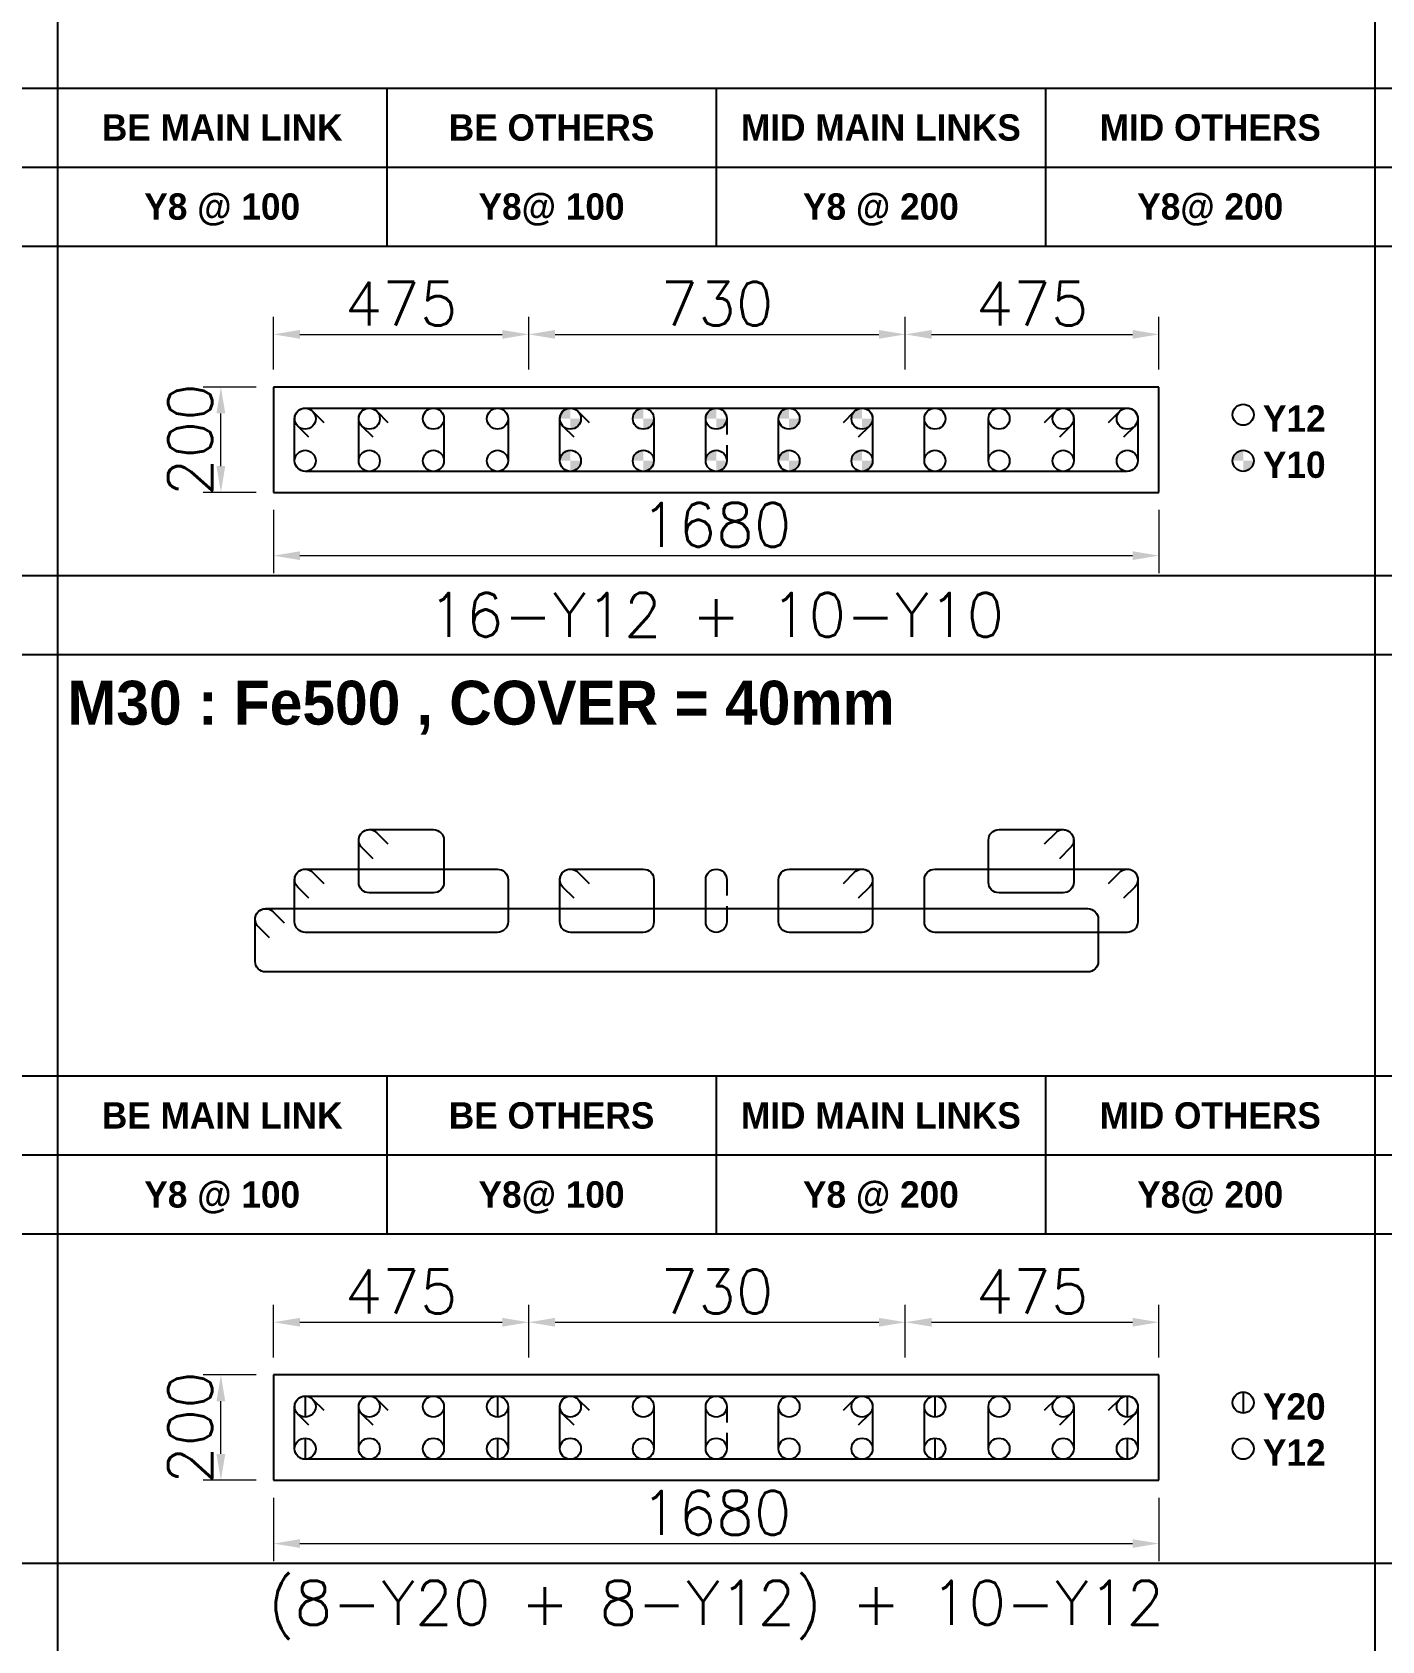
# Model space of a CAD drawing. Header units: millimetres. Extents: x -28707963 to -28231469, y 696001 to 896471.
# Drawn here: x -28322930 to -28315247, y 807179 to 816339 of the extents above; entities that cross this region are included whole.
import ezdxf
from ezdxf.enums import TextEntityAlignment as Align

# ---------------------------------------------------------------- set-up
doc = ezdxf.new("R2010")
doc.units = ezdxf.units.MM
doc.header["$MEASUREMENT"] = 0
doc.header["$PDMODE"] = 34
doc.header["$PDSIZE"] = -8
doc.layers.get('0').update_dxf_attribs({"lineweight": 5})
for name, color, linetype in [('09 COL TEXT-SCH', 2, 'Continuous'), ('14 REINF', 6, 'Continuous'), ('22 TABLE FRAME', 5, 'Continuous'), ('23 STIRRUPS', 5, 'Continuous'), ('TEXT', 4, 'Continuous')]:
    doc.layers.add(name, color=color, linetype=linetype)
doc.layers.add('19 COLUMN', color=1, linetype='Continuous', lineweight=25)
doc.styles.add('adani bold', font='')
doc.styles.add('ROMANS', font='simplex.shx')
doc.styles.get('adani bold').set_extended_font_data('Adani Bold', bold=True)
doc.dimstyles.new('D 50', dxfattribs={"dimscale": 100, "dimtxt": 3, "dimasz": 1.5, "dimexe": 1, "dimexo": 1, "dimgap": 0.5, "dimtad": 1, "dimdec": 0, "dimdsep": 46, "dimtxsty": 'ROMANS', "dimcen": 2.5, "dimclrd": 5, "dimclre": 5, "dimclrt": 4, "dimadec": 0, "dimazin": 0, "dimtfac": 1, "dimtdec": 0, "dimtmove": 0, "dimatfit": 3, "dimfxl": 1, "dimlwd": 0, "dimlwe": 0, "dimarcsym": 0})

# ---------------------------------------------------------------- blocks, each defined once
blk = doc.blocks.new('*D42')
at = {"color": 5, "lineweight": 0, "transparency": 16777216}
for p, q in [((-28321556.1, 807993.4), (-28321556.1, 807633.4)), ((-28316516.1, 807993.4), (-28316516.1, 807633.4)), ((-28321406.1, 807733.4), (-28316666.1, 807733.4))]:
    blk.add_line(p, q, dxfattribs=at)
at = {"color": 5, "transparency": 16777216}
for points in [[(-28321406.1, 807758.4), (-28321406.1, 807708.4), (-28321556.1, 807733.4)], [(-28316666.1, 807708.4), (-28316666.1, 807758.4), (-28316516.1, 807733.4)]]:
    blk.add_solid(points, dxfattribs=at)
at = {"layer": 'Defpoints', "color": 0, "transparency": 16777216}
for p in [(-28321556.1, 808093.4), (-28316516.1, 808093.4), (-28316516.1, 807733.4)]:
    blk.add_point(p, dxfattribs=at)
at = {"color": 4, "transparency": 16777216, "insert": (-28319036.1, 807908.4), "char_height": 250, "attachment_point": 5, "style": 'ROMANS'}
blk.add_mtext('1680', dxfattribs=at)
blk = doc.blocks.new('*D43')
at = {"color": 5, "lineweight": 0, "transparency": 16777216}
for p, q in [((-28321556.1, 813618.4), (-28321556.1, 813258.4)), ((-28316516.1, 813618.4), (-28316516.1, 813258.4)), ((-28321406.1, 813358.4), (-28316666.1, 813358.4))]:
    blk.add_line(p, q, dxfattribs=at)
at = {"color": 5, "transparency": 16777216}
for points in [[(-28321406.1, 813383.4), (-28321406.1, 813333.4), (-28321556.1, 813358.4)], [(-28316666.1, 813333.4), (-28316666.1, 813383.4), (-28316516.1, 813358.4)]]:
    blk.add_solid(points, dxfattribs=at)
at = {"layer": 'Defpoints', "color": 0, "transparency": 16777216}
for p in [(-28321556.1, 813718.4), (-28316516.1, 813718.4), (-28316516.1, 813358.4)]:
    blk.add_point(p, dxfattribs=at)
at = {"color": 4, "transparency": 16777216, "insert": (-28319036.1, 813533.4), "char_height": 250, "attachment_point": 5, "style": 'ROMANS'}
blk.add_mtext('1680', dxfattribs=at)
blk = doc.blocks.new('*D291')
at = {"color": 5, "lineweight": 0, "transparency": 16777216}
for p, q in [((-28321556.1, 808793.4), (-28321556.1, 809093.4)), ((-28320103.8, 808793.4), (-28320103.8, 809093.4)), ((-28321406.1, 808993.4), (-28320253.8, 808993.4))]:
    blk.add_line(p, q, dxfattribs=at)
at = {"color": 5, "transparency": 16777216}
for points in [[(-28321406.1, 809018.4), (-28321406.1, 808968.4), (-28321556.1, 808993.4)], [(-28320253.8, 808968.4), (-28320253.8, 809018.4), (-28320103.8, 808993.4)]]:
    blk.add_solid(points, dxfattribs=at)
at = {"layer": 'Defpoints', "color": 0, "transparency": 16777216}
for p in [(-28320103.8, 808993.4), (-28321556.1, 808693.4), (-28320103.8, 808693.4)]:
    blk.add_point(p, dxfattribs=at)
at = {"color": 4, "transparency": 16777216, "insert": (-28320829.9, 809168.4), "char_height": 250, "attachment_point": 5, "style": 'ROMANS'}
blk.add_mtext('475', dxfattribs=at)
blk = doc.blocks.new('*D292')
at = {"color": 5, "lineweight": 0, "transparency": 16777216}
for p, q in [((-28320103.8, 808793.4), (-28320103.8, 809093.4)), ((-28317959.6, 808793.4), (-28317959.6, 809093.4)), ((-28319953.8, 808993.4), (-28318109.6, 808993.4))]:
    blk.add_line(p, q, dxfattribs=at)
at = {"color": 5, "transparency": 16777216}
for points in [[(-28319953.8, 809018.4), (-28319953.8, 808968.4), (-28320103.8, 808993.4)], [(-28318109.6, 808968.4), (-28318109.6, 809018.4), (-28317959.6, 808993.4)]]:
    blk.add_solid(points, dxfattribs=at)
at = {"layer": 'Defpoints', "color": 0, "transparency": 16777216}
for p in [(-28317959.6, 808993.4), (-28320103.8, 808693.4), (-28317959.6, 808693.4)]:
    blk.add_point(p, dxfattribs=at)
at = {"color": 4, "transparency": 16777216, "insert": (-28319031.7, 809168.4), "char_height": 250, "attachment_point": 5, "style": 'ROMANS'}
blk.add_mtext('730', dxfattribs=at)
blk = doc.blocks.new('*D293')
at = {"color": 5, "lineweight": 0, "transparency": 16777216}
for p, q in [((-28317959.6, 808793.4), (-28317959.6, 809093.4)), ((-28316516.1, 808793.4), (-28316516.1, 809093.4)), ((-28317809.6, 808993.4), (-28316666.1, 808993.4))]:
    blk.add_line(p, q, dxfattribs=at)
at = {"color": 5, "transparency": 16777216}
for points in [[(-28317809.6, 809018.4), (-28317809.6, 808968.4), (-28317959.6, 808993.4)], [(-28316666.1, 808968.4), (-28316666.1, 809018.4), (-28316516.1, 808993.4)]]:
    blk.add_solid(points, dxfattribs=at)
at = {"layer": 'Defpoints', "color": 0, "transparency": 16777216}
for p in [(-28316516.1, 808993.4), (-28317959.6, 808693.4), (-28316516.1, 808693.4)]:
    blk.add_point(p, dxfattribs=at)
at = {"color": 4, "transparency": 16777216, "insert": (-28317237.8, 809168.4), "char_height": 250, "attachment_point": 5, "style": 'ROMANS'}
blk.add_mtext('475', dxfattribs=at)
blk = doc.blocks.new('*D294')
at = {"color": 5, "lineweight": 0, "transparency": 16777216}
for p, q in [((-28321656.1, 808693.4), (-28321956.1, 808693.4)), ((-28321856.1, 808243.4), (-28321856.1, 808543.4)), ((-28321656.1, 808093.4), (-28321956.1, 808093.4))]:
    blk.add_line(p, q, dxfattribs=at)
at = {"color": 5, "transparency": 16777216}
for points in [[(-28321831.1, 808543.4), (-28321881.1, 808543.4), (-28321856.1, 808693.4)], [(-28321881.1, 808243.4), (-28321831.1, 808243.4), (-28321856.1, 808093.4)]]:
    blk.add_solid(points, dxfattribs=at)
at = {"layer": 'Defpoints', "color": 0, "transparency": 16777216}
for p in [(-28321856.1, 808693.4), (-28321556.1, 808693.4), (-28321556.1, 808093.4)]:
    blk.add_point(p, dxfattribs=at)
at = {"color": 4, "transparency": 16777216, "insert": (-28322031.1, 808393.4), "char_height": 250, "attachment_point": 5, "rotation": 90, "style": 'ROMANS'}
blk.add_mtext('200', dxfattribs=at)
blk = doc.blocks.new('*D295')
at = {"color": 5, "lineweight": 0, "transparency": 16777216}
for p, q in [((-28321556.1, 814418.4), (-28321556.1, 814718.4)), ((-28320103.8, 814418.4), (-28320103.8, 814718.4)), ((-28321406.1, 814618.4), (-28320253.8, 814618.4))]:
    blk.add_line(p, q, dxfattribs=at)
at = {"color": 5, "transparency": 16777216}
for points in [[(-28321406.1, 814643.4), (-28321406.1, 814593.4), (-28321556.1, 814618.4)], [(-28320253.8, 814593.4), (-28320253.8, 814643.4), (-28320103.8, 814618.4)]]:
    blk.add_solid(points, dxfattribs=at)
at = {"layer": 'Defpoints', "color": 0, "transparency": 16777216}
for p in [(-28320103.8, 814618.4), (-28321556.1, 814318.4), (-28320103.8, 814318.4)]:
    blk.add_point(p, dxfattribs=at)
at = {"color": 4, "transparency": 16777216, "insert": (-28320829.9, 814793.4), "char_height": 250, "attachment_point": 5, "style": 'ROMANS'}
blk.add_mtext('475', dxfattribs=at)
blk = doc.blocks.new('*D296')
at = {"color": 5, "lineweight": 0, "transparency": 16777216}
for p, q in [((-28320103.8, 814418.4), (-28320103.8, 814718.4)), ((-28317959.6, 814418.4), (-28317959.6, 814718.4)), ((-28319953.8, 814618.4), (-28318109.6, 814618.4))]:
    blk.add_line(p, q, dxfattribs=at)
at = {"color": 5, "transparency": 16777216}
for points in [[(-28319953.8, 814643.4), (-28319953.8, 814593.4), (-28320103.8, 814618.4)], [(-28318109.6, 814593.4), (-28318109.6, 814643.4), (-28317959.6, 814618.4)]]:
    blk.add_solid(points, dxfattribs=at)
at = {"layer": 'Defpoints', "color": 0, "transparency": 16777216}
for p in [(-28317959.6, 814618.4), (-28320103.8, 814318.4), (-28317959.6, 814318.4)]:
    blk.add_point(p, dxfattribs=at)
at = {"color": 4, "transparency": 16777216, "insert": (-28319031.7, 814793.4), "char_height": 250, "attachment_point": 5, "style": 'ROMANS'}
blk.add_mtext('730', dxfattribs=at)
blk = doc.blocks.new('*D297')
at = {"color": 5, "lineweight": 0, "transparency": 16777216}
for p, q in [((-28317959.6, 814418.4), (-28317959.6, 814718.4)), ((-28316516.1, 814418.4), (-28316516.1, 814718.4)), ((-28317809.6, 814618.4), (-28316666.1, 814618.4))]:
    blk.add_line(p, q, dxfattribs=at)
at = {"color": 5, "transparency": 16777216}
for points in [[(-28317809.6, 814643.4), (-28317809.6, 814593.4), (-28317959.6, 814618.4)], [(-28316666.1, 814593.4), (-28316666.1, 814643.4), (-28316516.1, 814618.4)]]:
    blk.add_solid(points, dxfattribs=at)
at = {"layer": 'Defpoints', "color": 0, "transparency": 16777216}
for p in [(-28316516.1, 814618.4), (-28317959.6, 814318.4), (-28316516.1, 814318.4)]:
    blk.add_point(p, dxfattribs=at)
at = {"color": 4, "transparency": 16777216, "insert": (-28317237.8, 814793.4), "char_height": 250, "attachment_point": 5, "style": 'ROMANS'}
blk.add_mtext('475', dxfattribs=at)
blk = doc.blocks.new('*D298')
at = {"color": 5, "lineweight": 0, "transparency": 16777216}
for p, q in [((-28321656.1, 814318.4), (-28321956.1, 814318.4)), ((-28321856.1, 813868.4), (-28321856.1, 814168.4)), ((-28321656.1, 813718.4), (-28321956.1, 813718.4))]:
    blk.add_line(p, q, dxfattribs=at)
at = {"color": 5, "transparency": 16777216}
for points in [[(-28321831.1, 814168.4), (-28321881.1, 814168.4), (-28321856.1, 814318.4)], [(-28321881.1, 813868.4), (-28321831.1, 813868.4), (-28321856.1, 813718.4)]]:
    blk.add_solid(points, dxfattribs=at)
at = {"layer": 'Defpoints', "color": 0, "transparency": 16777216}
for p in [(-28321856.1, 814318.4), (-28321556.1, 814318.4), (-28321556.1, 813718.4)]:
    blk.add_point(p, dxfattribs=at)
at = {"color": 4, "transparency": 16777216, "insert": (-28322031.1, 814018.4), "char_height": 250, "attachment_point": 5, "rotation": 90, "style": 'ROMANS'}
blk.add_mtext('200', dxfattribs=at)

msp = doc.modelspace()

# ---------------------------------------------------------------- hatches: boundary and pattern name
at = {"layer": '14 REINF'}
h = msp.add_hatch(color=6, dxfattribs=at)
edge = h.paths.add_edge_path(flags=0)
edge.add_line((-28319926.1, 814138.4), (-28319866.1, 814138.4))
edge.add_line((-28319866.1, 814138.4), (-28319866.1, 814198.4))
edge.add_arc((-28319866.1, 814138.4), 60, 90, 180)
edge = h.paths.add_edge_path(flags=0)
edge.add_line((-28319806.1, 814138.4), (-28319866.1, 814138.4))
edge.add_line((-28319866.1, 814138.4), (-28319866.1, 814078.4))
edge.add_arc((-28319866.1, 814138.4), 60, 270, 360)
h = msp.add_hatch(color=6, dxfattribs=at)
edge = h.paths.add_edge_path(flags=0)
edge.add_line((-28319511.1, 814138.4), (-28319451.1, 814138.4))
edge.add_line((-28319451.1, 814138.4), (-28319451.1, 814198.4))
edge.add_arc((-28319451.1, 814138.4), 60, 90, 180)
edge = h.paths.add_edge_path(flags=0)
edge.add_line((-28319391.1, 814138.4), (-28319451.1, 814138.4))
edge.add_line((-28319451.1, 814138.4), (-28319451.1, 814078.4))
edge.add_arc((-28319451.1, 814138.4), 60, 270, 360)
h = msp.add_hatch(color=6, dxfattribs=at)
edge = h.paths.add_edge_path(flags=0)
edge.add_line((-28319096.1, 814138.4), (-28319036.1, 814138.4))
edge.add_line((-28319036.1, 814138.4), (-28319036.1, 814198.4))
edge.add_arc((-28319036.1, 814138.4), 60, 90, 180)
edge = h.paths.add_edge_path(flags=0)
edge.add_line((-28318976.1, 814138.4), (-28319036.1, 814138.4))
edge.add_line((-28319036.1, 814138.4), (-28319036.1, 814078.4))
edge.add_arc((-28319036.1, 814138.4), 60, 270, 360)
h = msp.add_hatch(color=6, dxfattribs=at)
edge = h.paths.add_edge_path(flags=0)
edge.add_line((-28318681.1, 814138.4), (-28318621.1, 814138.4))
edge.add_line((-28318621.1, 814138.4), (-28318621.1, 814198.4))
edge.add_arc((-28318621.1, 814138.4), 60, 90, 180)
edge = h.paths.add_edge_path(flags=0)
edge.add_line((-28318561.1, 814138.4), (-28318621.1, 814138.4))
edge.add_line((-28318621.1, 814138.4), (-28318621.1, 814078.4))
edge.add_arc((-28318621.1, 814138.4), 60, 270, 360)
h = msp.add_hatch(color=6, dxfattribs=at)
edge = h.paths.add_edge_path(flags=0)
edge.add_line((-28318266.1, 814138.4), (-28318206.1, 814138.4))
edge.add_line((-28318206.1, 814138.4), (-28318206.1, 814198.4))
edge.add_arc((-28318206.1, 814138.4), 60, 90, 180)
edge = h.paths.add_edge_path(flags=0)
edge.add_line((-28318146.1, 814138.4), (-28318206.1, 814138.4))
edge.add_line((-28318206.1, 814138.4), (-28318206.1, 814078.4))
edge.add_arc((-28318206.1, 814138.4), 60, 270, 360)
h = msp.add_hatch(color=6, dxfattribs=at)
edge = h.paths.add_edge_path(flags=0)
edge.add_line((-28319926.1, 813898.4), (-28319866.1, 813898.4))
edge.add_line((-28319866.1, 813898.4), (-28319866.1, 813958.4))
edge.add_arc((-28319866.1, 813898.4), 60, 90, 180)
edge = h.paths.add_edge_path(flags=0)
edge.add_line((-28319806.1, 813898.4), (-28319866.1, 813898.4))
edge.add_line((-28319866.1, 813898.4), (-28319866.1, 813838.4))
edge.add_arc((-28319866.1, 813898.4), 60, 270, 360)
h = msp.add_hatch(color=6, dxfattribs=at)
edge = h.paths.add_edge_path(flags=0)
edge.add_line((-28319511.1, 813898.4), (-28319451.1, 813898.4))
edge.add_line((-28319451.1, 813898.4), (-28319451.1, 813958.4))
edge.add_arc((-28319451.1, 813898.4), 60, 90, 180)
edge = h.paths.add_edge_path(flags=0)
edge.add_line((-28319391.1, 813898.4), (-28319451.1, 813898.4))
edge.add_line((-28319451.1, 813898.4), (-28319451.1, 813838.4))
edge.add_arc((-28319451.1, 813898.4), 60, 270, 360)
h = msp.add_hatch(color=6, dxfattribs=at)
edge = h.paths.add_edge_path(flags=0)
edge.add_line((-28319096.1, 813898.4), (-28319036.1, 813898.4))
edge.add_line((-28319036.1, 813898.4), (-28319036.1, 813958.4))
edge.add_arc((-28319036.1, 813898.4), 60, 90, 180)
edge = h.paths.add_edge_path(flags=0)
edge.add_line((-28318976.1, 813898.4), (-28319036.1, 813898.4))
edge.add_line((-28319036.1, 813898.4), (-28319036.1, 813838.4))
edge.add_arc((-28319036.1, 813898.4), 60, 270, 360)
h = msp.add_hatch(color=6, dxfattribs=at)
edge = h.paths.add_edge_path(flags=0)
edge.add_line((-28318681.1, 813898.4), (-28318621.1, 813898.4))
edge.add_line((-28318621.1, 813898.4), (-28318621.1, 813958.4))
edge.add_arc((-28318621.1, 813898.4), 60, 90, 180)
edge = h.paths.add_edge_path(flags=0)
edge.add_line((-28318561.1, 813898.4), (-28318621.1, 813898.4))
edge.add_line((-28318621.1, 813898.4), (-28318621.1, 813838.4))
edge.add_arc((-28318621.1, 813898.4), 60, 270, 360)
h = msp.add_hatch(color=6, dxfattribs=at)
edge = h.paths.add_edge_path(flags=0)
edge.add_line((-28318266.1, 813898.4), (-28318206.1, 813898.4))
edge.add_line((-28318206.1, 813898.4), (-28318206.1, 813958.4))
edge.add_arc((-28318206.1, 813898.4), 60, 90, 180)
edge = h.paths.add_edge_path(flags=0)
edge.add_line((-28318146.1, 813898.4), (-28318206.1, 813898.4))
edge.add_line((-28318206.1, 813898.4), (-28318206.1, 813838.4))
edge.add_arc((-28318206.1, 813898.4), 60, 270, 360)
h = msp.add_hatch(color=6, dxfattribs=at)
edge = h.paths.add_edge_path(flags=0)
edge.add_line((-28316096.1, 813898.4), (-28316036.1, 813898.4))
edge.add_line((-28316036.1, 813898.4), (-28316036.1, 813958.4))
edge.add_arc((-28316036.1, 813898.4), 60, 90, 180)
edge = h.paths.add_edge_path(flags=0)
edge.add_line((-28315976.1, 813898.4), (-28316036.1, 813898.4))
edge.add_line((-28316036.1, 813898.4), (-28316036.1, 813838.4))
edge.add_arc((-28316036.1, 813898.4), 60, 270, 360)

# ---------------------------------------------------------------- linework, layer by layer
at = {"layer": '14 REINF', "color": 6}
for points in [[(-28321376.1, 808573.4), (-28321376.1, 808453.4)], [(-28320281.1, 808573.4), (-28320281.1, 808453.4)], [(-28317791.1, 808573.4), (-28317791.1, 808453.4)], [(-28316696.1, 808573.4), (-28316696.1, 808453.4)], [(-28316036.1, 808595.9), (-28316036.1, 808475.9)], [(-28321376.1, 808333.4), (-28321376.1, 808213.4)], [(-28320281.1, 808333.4), (-28320281.1, 808213.4)], [(-28317791.1, 808333.4), (-28317791.1, 808213.4)], [(-28316696.1, 808333.4), (-28316696.1, 808213.4)]]:
    msp.add_lwpolyline(points, dxfattribs=at)
for centre in [(-28321376.1, 814138.4), (-28321011.1, 814138.4), (-28320646.1, 814138.4), (-28320281.1, 814138.4), (-28319866.1, 814138.4), (-28319451.1, 814138.4), (-28319036.1, 814138.4), (-28318621.1, 814138.4), (-28318206.1, 814138.4), (-28317791.1, 814138.4), (-28317426.1, 814138.4), (-28317061.1, 814138.4), (-28316696.1, 814138.4), (-28316036.1, 814160.9), (-28321376.1, 813898.4), (-28321011.1, 813898.4), (-28320646.1, 813898.4), (-28320281.1, 813898.4), (-28319866.1, 813898.4), (-28319451.1, 813898.4), (-28319036.1, 813898.4), (-28318621.1, 813898.4), (-28318206.1, 813898.4), (-28317791.1, 813898.4), (-28317426.1, 813898.4), (-28317061.1, 813898.4), (-28316696.1, 813898.4), (-28316036.1, 813898.4), (-28321376.1, 808513.4), (-28321011.1, 808513.4), (-28320646.1, 808513.4), (-28320281.1, 808513.4), (-28319866.1, 808513.4), (-28319451.1, 808513.4), (-28319036.1, 808513.4), (-28318621.1, 808513.4), (-28318206.1, 808513.4), (-28317791.1, 808513.4), (-28317426.1, 808513.4), (-28317061.1, 808513.4), (-28316696.1, 808513.4), (-28316036.1, 808535.9), (-28321376.1, 808273.4), (-28321011.1, 808273.4), (-28320646.1, 808273.4), (-28320281.1, 808273.4), (-28319866.1, 808273.4), (-28319451.1, 808273.4), (-28319036.1, 808273.4), (-28318621.1, 808273.4), (-28318206.1, 808273.4), (-28317791.1, 808273.4), (-28317426.1, 808273.4), (-28317061.1, 808273.4), (-28316696.1, 808273.4), (-28316036.1, 808273.4)]:
    msp.add_circle(centre, 60, dxfattribs=at)
at = {"layer": '19 COLUMN', "color": 4}
for points in [[(-28316516.1, 814318.4), (-28321556.1, 814318.4)], [(-28321556.1, 814318.4), (-28321556.1, 813718.4)], [(-28316516.1, 813718.4), (-28316516.1, 814318.4)], [(-28321556.1, 813718.4), (-28316516.1, 813718.4)], [(-28316516.1, 808693.4), (-28321556.1, 808693.4)], [(-28321556.1, 808693.4), (-28321556.1, 808093.4)], [(-28316516.1, 808093.4), (-28316516.1, 808693.4)], [(-28321556.1, 808093.4), (-28316516.1, 808093.4)]]:
    msp.add_lwpolyline(points, dxfattribs=at)
at = {"layer": '22 TABLE FRAME', "color": 5, "linetype": 'Continuous'}
for p, q in [((-28322786.1, 863421.2), (-28322786.1, 788796.2)), ((-28315286.1, 863421.2), (-28315286.1, 788796.2)), ((-28330286.1, 816021.2), (-28245536.1, 816021.2)), ((-28320911.1, 816021.2), (-28320911.1, 815121.2)), ((-28319036.1, 816021.2), (-28319036.1, 815121.2)), ((-28317161.1, 816021.2), (-28317161.1, 815121.2)), ((-28330286.1, 815571.2), (-28245536.1, 815571.2)), ((-28330286.1, 815121.2), (-28245536.1, 815121.2)), ((-28330286.1, 813246.2), (-28245536.1, 813246.2)), ((-28334786.1, 812796.2), (-28245536.1, 812796.2)), ((-28330286.1, 810396.2), (-28245536.1, 810396.2)), ((-28320911.1, 810396.2), (-28320911.1, 809496.2)), ((-28319036.1, 810396.2), (-28319036.1, 809496.2)), ((-28317161.1, 810396.2), (-28317161.1, 809496.2)), ((-28330286.1, 809946.2), (-28245536.1, 809946.2)), ((-28330286.1, 809496.2), (-28245536.1, 809496.2)), ((-28330286.1, 807621.2), (-28245536.1, 807621.2))]:
    msp.add_line(p, q, dxfattribs=at)
at = {"layer": '23 STIRRUPS', "color": 5}
for points in [[(-28321354.9, 814032.3), (-28321418.5, 814095.9, -0.668178), (-28321376.1, 814198.4), (-28316696.1, 814198.4, -0.414214), (-28316636.1, 814138.4), (-28316636.1, 813898.4, -0.414214), (-28316696.1, 813838.4), (-28321376.1, 813838.4, -0.414214), (-28321436.1, 813898.4), (-28321436.1, 814138.4, -0.668179), (-28321333.7, 814180.8), (-28321270, 814117.1)], [(-28321354.9, 814032.3), (-28321418.5, 814095.9, -0.668178), (-28321376.1, 814198.4), (-28320281.1, 814198.4, -0.414214), (-28320221.1, 814138.4), (-28320221.1, 813898.4, -0.414214), (-28320281.1, 813838.4), (-28321376.1, 813838.4, -0.414214), (-28321436.1, 813898.4), (-28321436.1, 814138.4, -0.668179), (-28321333.7, 814180.8), (-28321270, 814117.1)], [(-28320989.9, 814032.3), (-28321053.5, 814095.9, -0.668042), (-28321011.1, 814198.4), (-28320646.1, 814198.4, -0.414104), (-28320586.1, 814138.4), (-28320586.1, 813898.4, -0.414104), (-28320646.1, 813838.4), (-28321011.1, 813838.4, -0.414104), (-28321071.1, 813898.4), (-28321071.1, 814138.4, -0.668179), (-28320968.6, 814180.8), (-28320905, 814117.1)], [(-28319844.9, 814032.3), (-28319908.6, 814095.9, -0.668314), (-28319866.1, 814198.4), (-28319451.1, 814198.4, -0.414323), (-28319391.1, 814138.4), (-28319391.1, 813898.4, -0.414323), (-28319451.1, 813838.4), (-28319866.1, 813838.4, -0.414323), (-28319926.1, 813898.4), (-28319926.1, 814138.4, -0.668179), (-28319823.7, 814180.8), (-28319760.1, 814117.1)], [(-28318976.1, 813988.4), (-28318976.1, 813898.4, -1), (-28319096.1, 813898.4), (-28319096.1, 814138.4, -1), (-28318976.1, 814138.4), (-28318976.1, 814048.4)], [(-28318312.1, 814117.1), (-28318248.5, 814180.8, -0.668179), (-28318146.1, 814138.4), (-28318146.1, 813898.4, -0.414323), (-28318206.1, 813838.4), (-28318621.1, 813838.4, -0.414323), (-28318681.1, 813898.4), (-28318681.1, 814138.4, -0.414323), (-28318621.1, 814198.4), (-28318206.1, 814198.4, -0.668314), (-28318163.6, 814095.9), (-28318227.3, 814032.3)], [(-28316802.2, 814117.1), (-28316738.5, 814180.8, -0.668179), (-28316636.1, 814138.4), (-28316636.1, 813898.4, -0.414214), (-28316696.1, 813838.4), (-28317791.1, 813838.4, -0.414214), (-28317851.1, 813898.4), (-28317851.1, 814138.4, -0.414214), (-28317791.1, 814198.4), (-28316696.1, 814198.4, -0.668178), (-28316653.7, 814095.9), (-28316717.3, 814032.3)], [(-28317167.2, 814117.1), (-28317103.6, 814180.8, -0.668179), (-28317001.1, 814138.4), (-28317001.1, 813898.4, -0.414104), (-28317061.1, 813838.4), (-28317426.1, 813838.4, -0.414104), (-28317486.1, 813898.4), (-28317486.1, 814138.4, -0.414104), (-28317426.1, 814198.4), (-28317061.1, 814198.4, -0.668042), (-28317018.7, 814095.9), (-28317082.3, 814032.3)], [(-28320989.9, 811632.3), (-28321053.5, 811695.9, -0.668042), (-28321011.1, 811798.4), (-28320646.1, 811798.4, -0.414104), (-28320586.1, 811738.4), (-28320586.1, 811498.4, -0.414104), (-28320646.1, 811438.4), (-28321011.1, 811438.4, -0.414104), (-28321071.1, 811498.4), (-28321071.1, 811738.4, -0.668179), (-28320968.6, 811780.8), (-28320905, 811717.1)], [(-28317167.2, 811717.1), (-28317103.6, 811780.8, -0.668179), (-28317001.1, 811738.4), (-28317001.1, 811498.4, -0.414104), (-28317061.1, 811438.4), (-28317426.1, 811438.4, -0.414104), (-28317486.1, 811498.4), (-28317486.1, 811738.4, -0.414104), (-28317426.1, 811798.4), (-28317061.1, 811798.4, -0.668042), (-28317018.7, 811695.9), (-28317082.3, 811632.3)], [(-28321354.9, 811407.3), (-28321418.5, 811470.9, -0.668178), (-28321376.1, 811573.4), (-28320281.1, 811573.4, -0.414214), (-28320221.1, 811513.4), (-28320221.1, 811273.4, -0.414214), (-28320281.1, 811213.4), (-28321376.1, 811213.4, -0.414214), (-28321436.1, 811273.4), (-28321436.1, 811513.4, -0.668179), (-28321333.7, 811555.8), (-28321270, 811492.1)], [(-28319844.9, 811407.3), (-28319908.6, 811470.9, -0.668314), (-28319866.1, 811573.4), (-28319451.1, 811573.4, -0.414323), (-28319391.1, 811513.4), (-28319391.1, 811273.4, -0.414323), (-28319451.1, 811213.4), (-28319866.1, 811213.4, -0.414323), (-28319926.1, 811273.4), (-28319926.1, 811513.4, -0.668179), (-28319823.7, 811555.8), (-28319760.1, 811492.1)], [(-28318976.1, 811363.4), (-28318976.1, 811273.4, -1), (-28319096.1, 811273.4), (-28319096.1, 811513.4, -1), (-28318976.1, 811513.4), (-28318976.1, 811423.4)], [(-28318312.1, 811492.1), (-28318248.5, 811555.8, -0.668179), (-28318146.1, 811513.4), (-28318146.1, 811273.4, -0.414323), (-28318206.1, 811213.4), (-28318621.1, 811213.4, -0.414323), (-28318681.1, 811273.4), (-28318681.1, 811513.4, -0.414323), (-28318621.1, 811573.4), (-28318206.1, 811573.4, -0.668314), (-28318163.6, 811470.9), (-28318227.3, 811407.3)], [(-28316802.2, 811492.1), (-28316738.5, 811555.8, -0.668179), (-28316636.1, 811513.4), (-28316636.1, 811273.4, -0.414214), (-28316696.1, 811213.4), (-28317791.1, 811213.4, -0.414214), (-28317851.1, 811273.4), (-28317851.1, 811513.4, -0.414214), (-28317791.1, 811573.4), (-28316696.1, 811573.4, -0.668178), (-28316653.7, 811470.9), (-28316717.3, 811407.3)], [(-28321579.9, 811182.3), (-28321643.5, 811245.9, -0.668178), (-28321601.1, 811348.4), (-28316921.1, 811348.4, -0.414214), (-28316861.1, 811288.4), (-28316861.1, 811048.4, -0.414214), (-28316921.1, 810988.4), (-28321601.1, 810988.4, -0.414214), (-28321661.1, 811048.4), (-28321661.1, 811288.4, -0.668179), (-28321558.7, 811330.8), (-28321495, 811267.1)], [(-28321354.9, 808407.3), (-28321418.5, 808470.9, -0.668178), (-28321376.1, 808573.4), (-28316696.1, 808573.4, -0.414214), (-28316636.1, 808513.4), (-28316636.1, 808273.4, -0.414214), (-28316696.1, 808213.4), (-28321376.1, 808213.4, -0.414214), (-28321436.1, 808273.4), (-28321436.1, 808513.4, -0.668179), (-28321333.7, 808555.8), (-28321270, 808492.1)], [(-28321354.9, 808407.3), (-28321418.5, 808470.9, -0.668178), (-28321376.1, 808573.4), (-28320281.1, 808573.4, -0.414214), (-28320221.1, 808513.4), (-28320221.1, 808273.4, -0.414214), (-28320281.1, 808213.4), (-28321376.1, 808213.4, -0.414214), (-28321436.1, 808273.4), (-28321436.1, 808513.4, -0.668179), (-28321333.7, 808555.8), (-28321270, 808492.1)], [(-28320989.9, 808407.3), (-28321053.5, 808470.9, -0.668042), (-28321011.1, 808573.4), (-28320646.1, 808573.4, -0.414104), (-28320586.1, 808513.4), (-28320586.1, 808273.4, -0.414104), (-28320646.1, 808213.4), (-28321011.1, 808213.4, -0.414104), (-28321071.1, 808273.4), (-28321071.1, 808513.4, -0.668179), (-28320968.6, 808555.8), (-28320905, 808492.1)], [(-28319844.9, 808407.3), (-28319908.6, 808470.9, -0.668314), (-28319866.1, 808573.4), (-28319451.1, 808573.4, -0.414323), (-28319391.1, 808513.4), (-28319391.1, 808273.4, -0.414323), (-28319451.1, 808213.4), (-28319866.1, 808213.4, -0.414323), (-28319926.1, 808273.4), (-28319926.1, 808513.4, -0.668179), (-28319823.7, 808555.8), (-28319760.1, 808492.1)], [(-28318976.1, 808363.4), (-28318976.1, 808273.4, -1), (-28319096.1, 808273.4), (-28319096.1, 808513.4, -1), (-28318976.1, 808513.4), (-28318976.1, 808423.4)], [(-28318312.1, 808492.1), (-28318248.5, 808555.8, -0.668179), (-28318146.1, 808513.4), (-28318146.1, 808273.4, -0.414323), (-28318206.1, 808213.4), (-28318621.1, 808213.4, -0.414323), (-28318681.1, 808273.4), (-28318681.1, 808513.4, -0.414323), (-28318621.1, 808573.4), (-28318206.1, 808573.4, -0.668314), (-28318163.6, 808470.9), (-28318227.3, 808407.3)], [(-28316802.2, 808492.1), (-28316738.5, 808555.8, -0.668179), (-28316636.1, 808513.4), (-28316636.1, 808273.4, -0.414214), (-28316696.1, 808213.4), (-28317791.1, 808213.4, -0.414214), (-28317851.1, 808273.4), (-28317851.1, 808513.4, -0.414214), (-28317791.1, 808573.4), (-28316696.1, 808573.4, -0.668178), (-28316653.7, 808470.9), (-28316717.3, 808407.3)], [(-28317167.2, 808492.1), (-28317103.6, 808555.8, -0.668179), (-28317001.1, 808513.4), (-28317001.1, 808273.4, -0.414104), (-28317061.1, 808213.4), (-28317426.1, 808213.4, -0.414104), (-28317486.1, 808273.4), (-28317486.1, 808513.4, -0.414104), (-28317426.1, 808573.4), (-28317061.1, 808573.4, -0.668042), (-28317018.7, 808470.9), (-28317082.3, 808407.3)]]:
    msp.add_lwpolyline(points, format="xyb", dxfattribs=at)

# ---------------------------------------------------------------- texts
at = {"layer": '09 COL TEXT-SCH', "color": 3, "linetype": 'Continuous', "style": 'ROMANS'}
for s, p in [('16-Y12 + 10-Y10', (-28319036.1, 813021.2)), ('(8-Y20 + 8-Y12) + 10-Y12', (-28319036.1, 807396.2))]:
    msp.add_text(s, height=250, dxfattribs=at).set_placement(p, align=Align.MIDDLE_CENTER)
at = {"layer": 'TEXT', "style": 'adani bold'}
for s, p in [('BE MAIN LINK', (-28321848.6, 815796.2)), ('BE OTHERS', (-28319973.6, 815796.2)), ('MID MAIN LINKS', (-28318098.6, 815796.2)), ('MID OTHERS', (-28316223.6, 815796.2)), ('Y8 @ 100', (-28321848.6, 815346.2)), ('Y8@ 100', (-28319973.6, 815346.2)), ('Y8 @ 200', (-28318098.6, 815346.2)), ('Y8@ 200', (-28316223.6, 815346.2)), ('BE MAIN LINK', (-28321848.6, 810171.2)), ('BE OTHERS', (-28319973.6, 810171.2)), ('MID MAIN LINKS', (-28318098.6, 810171.2)), ('MID OTHERS', (-28316223.6, 810171.2)), ('Y8 @ 100', (-28321848.6, 809721.2)), ('Y8@ 100', (-28319973.6, 809721.2)), ('Y8 @ 200', (-28318098.6, 809721.2)), ('Y8@ 200', (-28316223.6, 809721.2))]:
    msp.add_text(s, height=150, dxfattribs=at).set_placement(p, align=Align.MIDDLE_CENTER)
for s, p in [('Y12', (-28315923.6, 814138.7)), ('Y10', (-28315923.6, 813876.2)), ('Y20', (-28315923.6, 808513.7)), ('Y12', (-28315923.6, 808251.2))]:
    msp.add_text(s, height=150, dxfattribs=at).set_placement(p, align=Align.MIDDLE_LEFT)
at = {"layer": 'TEXT', "lineweight": 40, "style": 'adani bold'}
msp.add_text('M30 : Fe500 , COVER = 40mm', height=250, dxfattribs=at).set_placement((-28322729.8, 812396.2))

# ---------------------------------------------------------------- dimensions: what is measured, and where the dimension line sits
for p1, p2, distance, text, override, picture, middle in [((-28321556.1, 814318.4), (-28320103.8, 814318.4), 300, '475', {"dimtxt": 2.5, "dimtxsty": 'ROMANS'}, '*D295', (-28320829.9, 814793.4)), ((-28320103.8, 814318.4), (-28317959.6, 814318.4), 300, '730', {"dimtxt": 2.5, "dimtxsty": 'ROMANS'}, '*D296', (-28319031.7, 814793.4)), ((-28317959.6, 814318.4), (-28316516.1, 814318.4), 300, '475', {"dimtxt": 2.5, "dimtxsty": 'ROMANS'}, '*D297', (-28317237.8, 814793.4)), ((-28321556.1, 813718.4), (-28316516.1, 813718.4), -360, '1680', {"dimtxt": 2.5}, '*D43', (-28319036.1, 813533.4)), ((-28321556.1, 808693.4), (-28320103.8, 808693.4), 300, '475', {"dimtxt": 2.5, "dimtxsty": 'ROMANS'}, '*D291', (-28320829.9, 809168.4)), ((-28320103.8, 808693.4), (-28317959.6, 808693.4), 300, '730', {"dimtxt": 2.5, "dimtxsty": 'ROMANS'}, '*D292', (-28319031.7, 809168.4)), ((-28317959.6, 808693.4), (-28316516.1, 808693.4), 300, '475', {"dimtxt": 2.5, "dimtxsty": 'ROMANS'}, '*D293', (-28317237.8, 809168.4)), ((-28321556.1, 808093.4), (-28316516.1, 808093.4), -360, '1680', {"dimtxt": 2.5}, '*D42', (-28319036.1, 807908.4))]:
    dim = msp.add_aligned_dim(p1=p1, p2=p2, distance=distance, text=text, dimstyle='D 50', override=override)
    dim.commit()
    dim.dimension.update_dxf_attribs({"geometry": picture, "text_midpoint": middle})
for base, p1, p2, picture, middle in [((-28321856.1, 814318.4), (-28321556.1, 813718.4), (-28321556.1, 814318.4), '*D298', (-28321856.1, 814018.4)), ((-28321856.1, 808693.4), (-28321556.1, 808093.4), (-28321556.1, 808693.4), '*D294', (-28321856.1, 808393.4))]:
    dim = msp.add_linear_dim(base=base, p1=p1, p2=p2, angle=90, text='200', dimstyle='D 50', override={"dimtxt": 2.5})
    dim.commit()
    dim.dimension.update_dxf_attribs({"geometry": picture, "text_midpoint": middle, "dimtype": 161})

doc.saveas('drawing.dxf')
